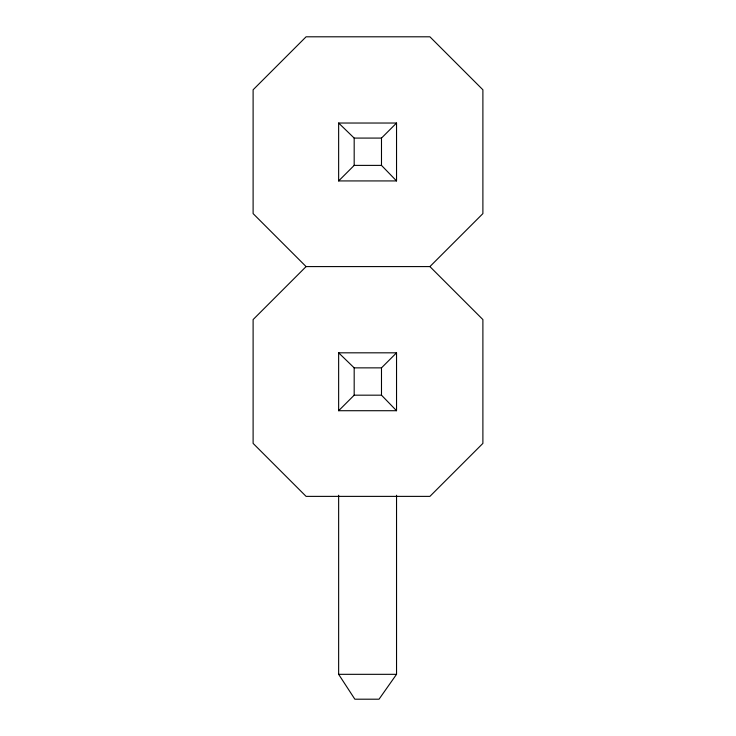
<?xml version="1.0" encoding="UTF-8"?>
<svg xmlns="http://www.w3.org/2000/svg" width="736" height="736" viewBox="0 0 736 736"><rect width="100%" height="100%" fill="white"/><g stroke="black" fill="none" stroke-linecap="round" stroke-linejoin="round"><path stroke-width="1.1" d="M396.538 495.254L396.538 674.323L379.031 699.2L354.853 699.2L338.643 674.323L338.643 495.254M338.643 180.927L354.182 165.388L381.487 165.388L396.538 180.927L338.643 180.927L338.643 123.032L396.538 123.032L396.538 180.927M381.487 165.388L381.487 138.083L396.538 123.032M306.093 266.588L253.11 319.571L253.11 443.394L306.093 496.377L429.907 496.377L482.89 443.394L482.89 319.571L429.907 266.588L306.093 266.588L253.11 213.606L253.11 89.783L306.093 36.8L429.907 36.8L482.89 89.783L482.89 213.606L429.907 266.588M338.643 410.716L354.182 395.177L381.487 395.177L396.538 410.716L338.643 410.716L338.643 352.82L396.538 352.82L396.538 410.716M381.487 395.177L381.487 367.862L396.538 352.82M338.643 123.032L354.182 138.083L381.487 138.083M338.643 352.82L354.182 367.862L381.487 367.862M338.643 674.323L396.538 674.323M354.182 138.083L354.182 165.388M354.182 367.862L354.182 395.177"/></g></svg>
